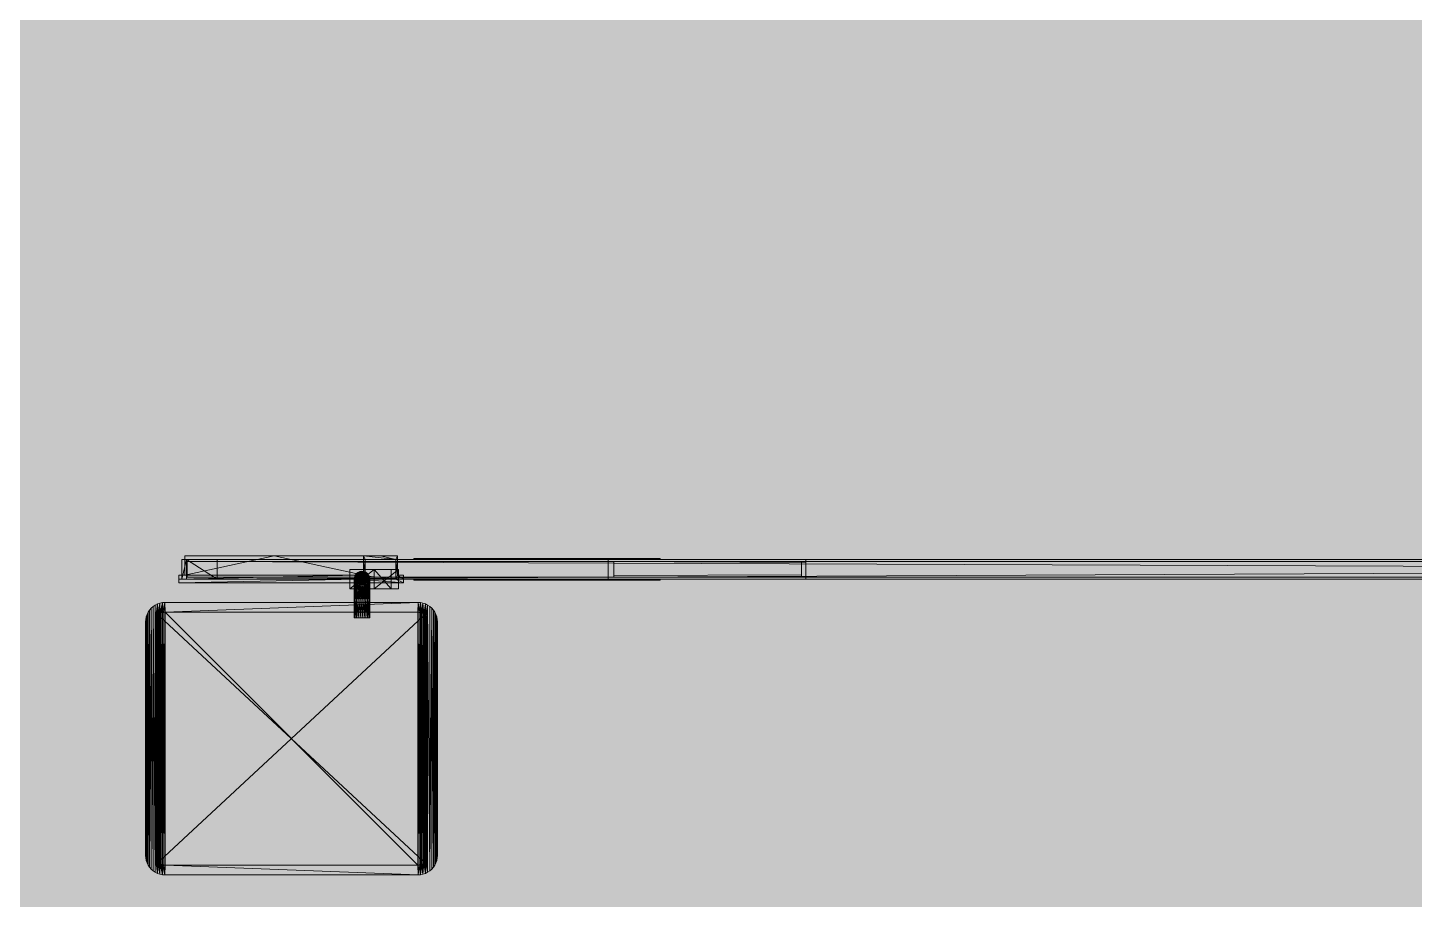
# Model space of a CAD drawing. Header units: millimetres. Extents: x 132836 to 1862386, y -330276 to -143438.
# Drawn here: x 209873 to 211583, y -271025 to -269950 of the extents above; entities that cross this region are included whole.
import ezdxf

# ---------------------------------------------------------------- set-up
doc = ezdxf.new("R2010")
doc.units = ezdxf.units.MM
doc.header["$MEASUREMENT"] = 0

msp = doc.modelspace()

# ---------------------------------------------------------------- hatches: boundary and pattern name
at = {"linetype": 'Continuous', "lineweight": 0, "true_color": 0x6f6f6f}
h = msp.add_hatch(color=8, dxfattribs=at)
h.paths.add_polyline_path([(141848.442, -275935.042), (141848.442, -295062.571), (269220.821, -293826.868), (269220.821, -270902.734), (268763.049, -270902.734), (254213.6, -271040.575), (254213.6, -163437.635), (153156.2, -163437.635), (153156.2, -271040.575), (153182.962, -271040.57), (153183.146, -272000.514, -0.40942736), (149183.681, -275935.042)])
h.paths.add_polyline_path([(158435.584, -260639.953), (155145.584, -260639.953), (155145.584, -248364.953), (155145.584, -243089.974), (155145.584, -242189.974), (158435.584, -242189.974)], flags=0)
h.paths.add_polyline_path([(196775.042, -260810.571), (196775.042, -222495.57), (186955.542, -222495.57), (186955.542, -218295.57), (196754.55, -218295.57), (196754.55, -208495.57), (196754.55, -204495.57), (193355.542, -204495.57), (193355.542, -201780.57), (193355.542, -195161.535), (195576.034, -195161.535), (195576.034, -189810.571), (217850.068, -189810.571), (217850.068, -262266.885), (245610.045, -262266.885), (245610.045, -253395.571), (245626.034, -253395.571), (246426.034, -253395.571), (247826.034, -253395.571), (247826.034, -248005.571), (247826.034, -246605.571), (245626.034, -246605.571), (245610.045, -246605.571), (245610.045, -171995.57), (212806.28, -171995.57), (161503.433, -171995.57), (161503.433, -193810.571), (161503.433, -230015.57), (161503.433, -260810.571)], flags=0)
h.paths.add_polyline_path([(162737.042, -269433.913, -0.09031866), (162858.773, -268727.623, -0.20144873), (163912.639, -267592.74, -0.10421145), (164718.006, -267415.055), (165317.979, -267409.371, -0.10404461), (166125.354, -267571.244, -0.23825546), (167284.257, -268953.318, -0.05518862), (167336.836, -269390.334), (167338.931, -269611.438), (167351.046, -270890.267), (167092.583, -271892.761, -0.26794919), (165370.083, -272909.124), (164770.11, -272914.808, -0.19371746), (163379.252, -272370.185, -0.07056876), (163028.663, -271931.262, -0.1316525), (162751.253, -270933.845)], flags=0)
h.paths.add_polyline_path([(173316.986, -273599.031), (173316.986, -273452.052), (173330.488, -267377.824, -0.3805567), (175316.986, -265609.826), (175394.714, -265609.826), (175394.714, -270609.826), (190394.714, -270609.826), (190394.714, -265609.826), (195356.191, -265609.826, -0.41421356), (196856.191, -267109.826), (196856.191, -273660.699, -0.34550161), (195137.285, -275433.432), (175327.752, -275599.002, -0.4157911)], flags=0)
h.paths.add_polyline_path([(205510.093, -271504.083, -0.13447393), (205230.948, -270484.937), (205230.948, -268984.937, -0.41421356), (207230.948, -266984.937), (207830.948, -266984.937, -0.41421356), (209830.948, -268984.937), (209830.948, -270484.937, -0.12882035), (209574.03, -271465.581, -0.27093629), (207830.948, -272484.937), (207230.948, -272484.937, -0.26498)], flags=0)
h.paths.add_polyline_path([(217862.687, -273329.325), (217869.949, -267730.336, -0.09856151), (218100.718, -266943.721), (218117.681, -266951.545, -0.258849), (219955.479, -265605.827), (219953.141, -265587.294), (220637.569, -265587.294), (220637.569, -265687.294), (220637.569, -270687.294), (250537.569, -270687.294), (250537.569, -265687.294), (252208.004, -265687.294), (254186.294, -265687.294), (254186.294, -267687.294), (254186.294, -271062.255, 0.00134576), (254186.323, -271073.021), (254197.209, -273095.233, -0.41421356), (252208.004, -275105.97), (243484.534, -275105.97, -0.00518896), (243431.438, -275116.103), (235447.992, -275196.191), (220071.012, -275253.24, -0.38655333), (217873.089, -273475.385, -0.02518922)], flags=0)

# ---------------------------------------------------------------- linework, layer by layer
at = {"color": 7, "linetype": 'Continuous', "lineweight": 20, "flags": 128}
for points in [[(210066.481, -270601.41), (210176.773, -270601.41), (210287.065, -270601.41)], [(210287.065, -270625.41), (210176.773, -270601.41), (210066.481, -270625.41)], [(210066.481, -270601.41), (210066.481, -270625.41)], [(210287.065, -270601.41), (210307.873, -270601.41), (210328.669, -270601.41)], [(210287.065, -270601.41), (210326.785, -270606.21)], [(210288.961, -270606.21), (210287.065, -270601.41)], [(210287.065, -270601.41), (210287.065, -270625.41)], [(210307.873, -270601.41), (210326.785, -270606.21)], [(210326.785, -270606.21), (210328.669, -270601.41)], [(210328.669, -270625.41), (210328.669, -270601.41)], [(210062.857, -270630.21), (210068.365, -270606.21)], [(210062.857, -270630.21), (210062.857, -270606.21)], [(210062.857, -270606.21), (210068.365, -270606.21)], [(210068.365, -270606.21), (210106.189, -270606.21)], [(210068.365, -270606.21), (210106.189, -270630.21)], [(210068.365, -270630.21), (210068.365, -270606.21)], [(210068.365, -270606.21), (210588.826, -270606.21)], [(210068.365, -270606.21), (210068.365, -270630.21)], [(210595.778, -270608.61), (210069.313, -270608.61)], [(210069.313, -270608.61), (210595.778, -270610.603)], [(210069.313, -270608.61), (210069.313, -270627.81)], [(210106.189, -270606.21), (210106.189, -270630.21)], [(210300.037, -270618.21), (210270.037, -270618.21)], [(210270.037, -270642.21), (210300.037, -270618.21)], [(210270.037, -270642.21), (210270.037, -270618.21)], [(210287.065, -270625.41), (210288.961, -270606.21)], [(210288.961, -270606.21), (210326.785, -270606.21)], [(210288.961, -270606.21), (210288.961, -270630.21)], [(210320.953, -270618.21), (210300.037, -270618.21)], [(210320.953, -270618.21), (210300.037, -270618.21)], [(210300.037, -270618.21), (210320.953, -270642.21)], [(210300.037, -270642.21), (210300.037, -270618.21)], [(210300.037, -270642.21), (210330.037, -270618.21)], [(210300.037, -270618.21), (210330.037, -270618.21)], [(210300.037, -270642.21), (210300.037, -270618.21)], [(210320.953, -270642.21), (210320.953, -270618.21)], [(210326.785, -270606.21), (210328.669, -270625.41)], [(210326.785, -270630.21), (210326.785, -270606.21)], [(210330.037, -270618.21), (210330.037, -270642.21)], [(210348.841, -270605.01), (210624.578, -270605.01)], [(210348.841, -270605.01), (210348.841, -270606.21)], [(210348.841, -270606.21), (210624.578, -270605.01)], [(210348.841, -270606.21), (210624.578, -270606.21)], [(210832.522, -270606.21), (210588.826, -270606.21)], [(210588.826, -270606.21), (210798.975, -270606.21)], [(210588.826, -270606.21), (215138.628, -270606.21)], [(210588.826, -270627.746), (215138.628, -270606.21)], [(210588.826, -270608.494), (210832.522, -270609.648)], [(215139.574, -270608.61), (210595.778, -270608.61)], [(210595.778, -270610.603), (215139.574, -270627.81)], [(210620.782, -270608.61), (210827.285, -270608.61)], [(210624.578, -270605.01), (210652.946, -270605.01)], [(210624.578, -270605.01), (210652.946, -270606.21)], [(210624.578, -270605.01), (210624.578, -270606.21)], [(210624.578, -270606.21), (210652.946, -270606.21)], [(210652.946, -270606.21), (210652.946, -270605.01)], [(210058.909, -270625.41), (210058.909, -270630.21), (210058.909, -270635.01)], [(210058.909, -270630.21), (210279.505, -270625.41)], [(210279.505, -270625.41), (210058.909, -270625.41)], [(210279.505, -270630.21), (210058.909, -270630.21)], [(210058.909, -270635.01), (210279.505, -270630.21)], [(210058.909, -270635.01), (210279.505, -270635.01)], [(210062.857, -270630.21), (210068.365, -270630.21)], [(210068.365, -270630.21), (210588.826, -270627.746)], [(210106.189, -270630.21), (210068.365, -270630.21)], [(210068.365, -270630.21), (210588.826, -270630.21)], [(210595.778, -270627.81), (210069.313, -270627.81)], [(210275.413, -270630.21), (210275.401, -270630.33)], [(210294.601, -270630.294), (210294.302, -270632.765), (210293.377, -270635.082), (210291.877, -270637.074), (210289.897, -270638.61), (210287.605, -270639.594), (210285.121, -270639.954), (210282.637, -270639.666), (210280.309, -270638.742), (210278.293, -270637.242), (210276.745, -270635.286), (210275.761, -270633.006), (210275.401, -270630.534)], [(210275.401, -270678.21), (210275.401, -270654.21), (210275.401, -270651.09), (210275.401, -270648.03), (210275.401, -270645.078), (210275.401, -270642.27), (210275.401, -270639.678), (210275.401, -270637.326), (210275.401, -270635.262), (210275.401, -270633.534), (210275.401, -270632.154), (210275.401, -270631.146), (210275.401, -270630.534), (210275.401, -270630.33)], [(210275.401, -270630.33), (210275.761, -270632.814)], [(210275.401, -270630.534), (210275.761, -270632.814)], [(210294.601, -270630.906), (210294.301, -270633.318), (210293.377, -270635.574), (210291.877, -270637.518), (210289.897, -270639.018), (210287.605, -270639.978), (210285.121, -270640.326), (210282.637, -270640.038), (210280.309, -270639.138), (210278.293, -270637.686), (210276.745, -270635.778), (210275.761, -270633.546), (210275.401, -270631.146)], [(210275.401, -270631.146), (210275.761, -270633.006), (210276.745, -270635.118)], [(210294.601, -270631.926), (210294.301, -270634.23), (210293.377, -270636.378), (210291.877, -270638.238), (210289.897, -270639.678), (210287.605, -270640.59), (210285.121, -270640.926), (210282.637, -270640.65), (210280.309, -270639.786), (210278.293, -270638.406), (210276.745, -270636.582), (210275.761, -270634.446), (210275.401, -270632.154)], [(210275.401, -270632.154), (210275.761, -270633.546), (210276.745, -270635.286), (210278.293, -270637.086)], [(210275.761, -270632.814), (210275.761, -270633.006), (210275.761, -270633.546), (210275.761, -270634.446), (210275.761, -270635.682), (210275.761, -270637.242), (210275.761, -270639.09), (210275.761, -270641.19), (210275.761, -270643.518), (210275.761, -270646.026), (210275.761, -270648.678), (210275.761, -270651.414), (210275.761, -270654.294), (210275.401, -270678.21)], [(210294.601, -270633.318), (210294.301, -270635.478), (210293.377, -270637.494), (210291.877, -270639.246), (210289.897, -270640.59), (210287.605, -270641.442), (210285.121, -270641.754), (210282.637, -270641.502), (210280.309, -270640.698), (210278.293, -270639.39), (210276.745, -270637.686), (210275.761, -270635.682), (210275.401, -270633.534)], [(210275.401, -270633.534), (210275.761, -270634.446), (210276.745, -270635.778), (210278.293, -270637.242)], [(210294.601, -270635.07), (210294.301, -270637.05), (210293.377, -270638.898), (210291.877, -270640.494), (210289.897, -270641.73), (210287.605, -270642.522), (210285.121, -270642.798), (210282.637, -270642.57), (210280.309, -270641.826), (210278.293, -270640.638), (210276.745, -270639.066), (210275.761, -270637.242), (210275.401, -270635.262)], [(210275.401, -270635.262), (210275.761, -270635.682), (210276.745, -270636.582), (210278.293, -270637.686)], [(210278.125, -270625.83), (210276.625, -270626.49), (210275.689, -270628.062), (210275.413, -270630.21)], [(210275.689, -270627.846), (210275.413, -270630.21)], [(210275.413, -270630.21), (210275.413, -270630.413)], [(210275.413, -270630.21), (210275.761, -270632.814)], [(210275.414, -270630.413), (210275.689, -270628.062), (210276.625, -270625.758), (210278.125, -270623.754), (210280.093, -270622.218), (210282.397, -270621.234), (210284.869, -270620.874), (210287.365, -270621.174), (210289.693, -270622.098), (210291.697, -270623.586), (210293.245, -270625.542), (210294.241, -270627.834), (210294.588, -270630.202)], [(210278.125, -270627.606), (210276.625, -270627.69), (210275.689, -270628.734), (210275.414, -270630.413)], [(210275.454, -270630.691), (210275.689, -270628.734), (210276.625, -270626.49), (210278.125, -270624.546), (210280.093, -270623.046), (210282.397, -270622.086), (210284.869, -270621.738), (210287.365, -270622.026), (210289.693, -270622.926), (210291.697, -270624.378), (210293.245, -270626.286), (210294.241, -270628.506), (210294.547, -270630.542)], [(210275.468, -270630.792), (210275.689, -270629.85), (210276.625, -270629.358), (210278.125, -270629.838), (210280.093, -270631.398), (210282.397, -270633.966), (210284.869, -270637.398), (210286.253, -270639.646)], [(210275.523, -270631.168), (210275.689, -270629.85), (210276.625, -270627.69), (210278.125, -270625.83), (210280.093, -270624.402), (210282.397, -270623.478), (210284.869, -270623.154), (210287.365, -270623.418), (210289.693, -270624.282), (210291.697, -270625.674), (210293.245, -270627.498), (210294.241, -270629.634), (210294.476, -270631.128)], [(210275.588, -270631.617), (210275.689, -270631.374), (210276.625, -270631.434), (210278.125, -270632.49), (210280.093, -270634.566), (210282.397, -270637.578), (210283.753, -270639.645)], [(210275.624, -270631.863), (210275.689, -270631.374), (210276.625, -270629.358), (210278.125, -270627.606), (210280.093, -270626.262), (210282.397, -270625.41), (210284.869, -270625.098), (210287.365, -270625.35), (210289.693, -270626.154), (210291.697, -270627.462), (210293.245, -270629.166), (210294.241, -270631.17), (210294.375, -270631.966)], [(210278.125, -270624.546), (210276.625, -270625.758), (210275.689, -270627.846)], [(210276.625, -270625.518), (210275.689, -270627.846)], [(210275.689, -270627.846), (210275.689, -270628.062), (210275.689, -270628.734), (210275.689, -270629.85), (210275.689, -270631.374), (210275.689, -270632.317)], [(210275.689, -270627.846), (210275.761, -270632.814)], [(210276.625, -270625.518), (210275.761, -270632.814)], [(210275.761, -270632.814), (210276.745, -270635.118)], [(210276.745, -270635.118), (210276.745, -270635.286), (210276.745, -270635.778), (210276.745, -270636.582), (210276.745, -270637.686), (210276.745, -270639.066), (210276.745, -270640.722), (210276.745, -270642.594), (210276.745, -270644.67), (210276.745, -270646.914), (210276.745, -270649.266), (210276.745, -270651.726), (210276.745, -270654.366), (210275.761, -270678.21)], [(210275.839, -270632.996), (210276.625, -270631.434), (210278.125, -270629.838), (210280.093, -270628.614), (210282.397, -270627.822), (210284.869, -270627.534), (210287.365, -270627.774), (210289.693, -270628.518), (210291.697, -270629.706), (210293.245, -270631.266), (210294.155, -270632.943)], [(210276.077, -270633.552), (210276.625, -270633.918), (210278.125, -270635.514), (210280.093, -270638.082), (210280.482, -270638.654)], [(210276.401, -270634.312), (210276.625, -270633.918), (210278.125, -270632.49), (210280.093, -270631.398), (210282.397, -270630.69), (210284.869, -270630.438), (210287.365, -270630.642), (210289.693, -270631.302), (210291.697, -270632.37), (210293.245, -270633.762), (210293.6, -270634.342)], [(210278.125, -270623.514), (210276.625, -270625.518)], [(210278.125, -270623.754), (210276.625, -270625.518)], [(210276.625, -270625.518), (210276.625, -270625.758), (210276.625, -270626.49), (210276.625, -270627.69), (210276.625, -270629.358), (210276.625, -270631.434), (210276.625, -270633.918), (210276.625, -270634.837)], [(210276.625, -270625.518), (210276.745, -270635.118)], [(210278.125, -270623.514), (210276.745, -270635.118)], [(210276.745, -270635.118), (210278.293, -270637.086)], [(210277.475, -270636.045), (210278.125, -270635.514), (210280.093, -270634.566), (210282.397, -270633.966), (210284.869, -270633.75), (210287.365, -270633.93), (210289.693, -270634.494), (210291.697, -270635.406), (210292.522, -270636.045)], [(210278.125, -270625.83), (210280.093, -270623.046), (210282.397, -270621.234), (210284.869, -270620.61)], [(210278.125, -270627.606), (210280.093, -270624.402), (210282.397, -270622.086), (210284.869, -270620.874)], [(210278.125, -270624.546), (210280.093, -270622.218), (210282.397, -270620.97)], [(210278.125, -270629.838), (210280.093, -270626.262), (210282.397, -270623.478), (210284.869, -270621.738)], [(210278.125, -270623.754), (210280.093, -270621.954)], [(210278.125, -270623.514), (210280.093, -270621.954)], [(210278.125, -270623.514), (210278.125, -270623.754), (210278.125, -270624.546), (210278.125, -270625.83), (210278.125, -270627.606), (210278.125, -270629.838), (210278.125, -270632.49), (210278.125, -270635.514), (210278.125, -270636.872)], [(210278.125, -270623.514), (210278.293, -270637.086)], [(210280.093, -270621.954), (210278.293, -270637.086)], [(210285.121, -270640.926), (210282.637, -270640.038), (210280.309, -270638.742), (210278.293, -270637.086)], [(210278.293, -270637.086), (210278.293, -270637.242), (210278.293, -270637.686), (210278.293, -270638.406), (210278.293, -270639.39), (210278.293, -270640.638), (210278.293, -270642.114), (210278.293, -270643.794), (210278.293, -270645.654), (210278.293, -270647.658), (210278.293, -270649.782), (210278.293, -270651.978), (210278.293, -270654.438), (210278.293, -270678.21)], [(210280.309, -270638.586), (210278.293, -270637.086)], [(210279.505, -270625.41), (210288.961, -270630.21)], [(210287.065, -270625.41), (210279.505, -270625.41)], [(210279.505, -270625.41), (210279.505, -270630.21), (210279.505, -270635.01)], [(210279.505, -270630.21), (210288.961, -270630.21), (210326.785, -270630.21), (210336.229, -270630.21)], [(210279.505, -270630.21), (210336.229, -270635.01)], [(210279.505, -270635.01), (210336.229, -270635.01)], [(210280.093, -270621.954), (210280.093, -270622.218), (210280.093, -270623.046), (210280.093, -270624.402), (210280.093, -270626.262), (210280.093, -270628.614), (210280.093, -270631.398), (210280.093, -270634.566), (210280.093, -270638.082), (210280.093, -270638.425)], [(210280.093, -270621.954), (210280.309, -270638.586)], [(210280.093, -270628.614), (210282.397, -270625.41), (210284.869, -270623.154)], [(210280.093, -270631.398), (210282.397, -270627.822), (210284.869, -270625.098)], [(210282.397, -270620.97), (210280.309, -270638.586)], [(210282.397, -270620.97), (210282.397, -270621.234), (210282.397, -270622.086), (210282.397, -270623.478), (210282.397, -270625.41), (210282.397, -270627.822), (210282.397, -270630.69), (210282.397, -270633.966), (210282.397, -270637.578), (210282.397, -270639.415)], [(210282.397, -270620.97), (210282.637, -270639.51)], [(210282.397, -270630.69), (210284.869, -270627.534)], [(210282.397, -270630.69), (210284.869, -270633.75), (210287.365, -270637.554), (210288.25, -270639.173)], [(210284.869, -270620.61), (210282.637, -270639.51)], [(210284.869, -270620.61), (210287.365, -270620.91), (210287.365, -270621.174), (210287.365, -270622.026), (210287.365, -270623.418), (210287.365, -270625.35), (210287.365, -270627.774), (210287.365, -270630.642), (210287.365, -270633.93), (210287.365, -270637.554), (210287.365, -270639.485)], [(210284.869, -270620.61), (210287.365, -270621.174), (210289.693, -270622.926), (210291.697, -270625.674)], [(210284.869, -270620.61), (210284.869, -270620.874), (210284.869, -270621.738), (210284.869, -270623.154), (210284.869, -270625.098), (210284.869, -270627.534), (210284.869, -270630.438), (210284.869, -270633.75), (210284.869, -270637.398), (210284.869, -270639.779)], [(210284.869, -270620.61), (210285.121, -270639.81)], [(210284.869, -270620.874), (210287.365, -270622.026), (210289.693, -270624.282), (210291.697, -270627.462)], [(210284.869, -270621.738), (210287.365, -270623.418), (210289.693, -270626.154), (210291.697, -270629.706)], [(210284.869, -270623.154), (210287.365, -270625.35), (210289.693, -270628.518), (210291.697, -270632.37)], [(210284.869, -270625.098), (210287.365, -270627.774), (210289.693, -270631.302), (210291.697, -270635.406)], [(210284.869, -270627.534), (210287.365, -270630.642), (210289.693, -270634.494), (210291.109, -270637.511)], [(210284.869, -270630.438), (210287.365, -270633.93), (210289.693, -270638.01), (210289.901, -270638.463)], [(210287.365, -270620.91), (210285.121, -270639.81)], [(210291.877, -270636.906), (210289.897, -270638.61), (210287.605, -270639.978), (210285.121, -270640.926)], [(210291.877, -270637.074), (210289.897, -270639.018), (210287.605, -270640.59), (210285.121, -270641.754)], [(210287.065, -270625.41), (210288.961, -270630.21)], [(210287.365, -270620.91), (210289.693, -270622.098), (210291.697, -270624.378)], [(210287.365, -270620.91), (210289.693, -270621.834)], [(210287.365, -270620.91), (210287.605, -270639.45)], [(210289.693, -270621.834), (210287.605, -270639.45)], [(210288.961, -270626.095), (210326.785, -270630.21)], [(210289.693, -270638.553), (210289.693, -270638.01), (210289.693, -270634.494), (210289.693, -270631.302), (210289.693, -270628.518), (210289.693, -270626.154), (210289.693, -270624.282), (210289.693, -270622.926), (210289.693, -270622.098), (210289.693, -270621.834)], [(210289.693, -270621.834), (210291.697, -270623.586)], [(210289.693, -270621.834), (210289.897, -270638.466)], [(210291.697, -270623.334), (210289.897, -270638.466)], [(210291.697, -270637.048), (210291.697, -270635.406), (210291.697, -270632.37), (210291.697, -270629.706), (210291.697, -270627.462), (210291.697, -270625.674), (210291.697, -270624.378), (210291.697, -270623.586), (210291.697, -270623.334)], [(210291.697, -270623.334), (210293.245, -270625.302)], [(210291.697, -270623.334), (210291.877, -270636.906)], [(210293.245, -270625.302), (210291.697, -270623.586)], [(210294.241, -270627.606), (210293.245, -270625.542), (210291.697, -270624.378)], [(210294.601, -270630.09), (210294.241, -270627.834), (210293.245, -270626.286), (210291.697, -270625.674)], [(210294.586, -270630.217), (210294.241, -270628.506), (210293.245, -270627.498), (210291.697, -270627.462)], [(210294.532, -270630.662), (210294.241, -270629.634), (210293.245, -270629.166), (210291.697, -270629.706)], [(210294.425, -270631.554), (210294.241, -270631.17), (210293.245, -270631.266), (210291.697, -270632.37)], [(210294.039, -270633.236), (210293.245, -270633.762), (210291.697, -270635.406)], [(210293.245, -270625.302), (210291.877, -270636.906)], [(210291.877, -270636.906), (210293.377, -270635.082), (210294.301, -270633.318), (210294.601, -270631.926)], [(210291.877, -270637.074), (210293.377, -270635.574), (210294.301, -270634.23), (210294.601, -270633.318)], [(210293.377, -270634.902), (210291.877, -270636.906)], [(210291.877, -270637.518), (210293.377, -270636.378), (210294.301, -270635.478), (210294.601, -270635.07)], [(210291.877, -270678.21), (210291.877, -270654.426), (210291.877, -270651.954), (210291.877, -270649.734), (210291.877, -270647.598), (210291.877, -270645.57), (210291.877, -270643.686), (210291.877, -270641.994), (210291.877, -270640.494), (210291.877, -270639.246), (210291.877, -270638.238), (210291.877, -270637.518), (210291.877, -270637.074), (210291.877, -270636.906)], [(210291.877, -270638.238), (210293.377, -270637.494), (210294.301, -270637.05), (210294.601, -270637.158)], [(210293.245, -270635.078), (210293.245, -270633.762), (210293.245, -270631.266), (210293.245, -270629.166), (210293.245, -270627.498), (210293.245, -270626.286), (210293.245, -270625.542), (210293.245, -270625.302)], [(210293.245, -270625.302), (210294.241, -270627.606)], [(210293.245, -270625.302), (210293.377, -270634.902)], [(210294.241, -270627.606), (210293.377, -270634.902)], [(210293.377, -270634.902), (210294.302, -270632.765), (210294.601, -270630.906)], [(210294.301, -270632.574), (210293.377, -270634.902)], [(210294.301, -270678.21), (210293.377, -270654.366), (210293.377, -270651.69), (210293.377, -270649.218), (210293.377, -270646.83), (210293.377, -270644.562), (210293.377, -270642.462), (210293.377, -270640.566), (210293.377, -270638.898), (210293.377, -270637.494), (210293.377, -270636.378), (210293.377, -270635.574), (210293.377, -270635.082), (210293.377, -270634.902)], [(210294.241, -270632.725), (210294.241, -270631.17), (210294.241, -270629.634), (210294.241, -270628.506), (210294.241, -270627.834), (210294.241, -270627.606)], [(210294.241, -270627.606), (210294.301, -270632.574)], [(210294.241, -270627.606), (210294.601, -270630.09)], [(210294.601, -270630.09), (210294.301, -270632.574)], [(210294.301, -270632.574), (210294.601, -270630.294)], [(210294.601, -270678.21), (210294.301, -270654.294), (210294.301, -270651.39), (210294.301, -270648.618), (210294.301, -270645.93), (210294.301, -270643.398), (210294.301, -270641.046), (210294.301, -270638.922), (210294.301, -270637.05), (210294.301, -270635.478), (210294.301, -270634.23), (210294.301, -270633.318), (210294.301, -270632.766), (210294.301, -270632.574)], [(210294.601, -270678.21), (210294.601, -270654.21), (210294.601, -270651.066), (210294.601, -270647.97), (210294.601, -270644.982), (210294.601, -270642.15), (210294.601, -270639.522), (210294.601, -270637.158), (210294.601, -270635.07), (210294.601, -270633.318), (210294.601, -270631.926), (210294.601, -270630.906), (210294.601, -270630.294), (210294.601, -270630.09)], [(210326.785, -270630.21), (210328.669, -270625.41)], [(210326.785, -270630.21), (210336.229, -270635.01)], [(210336.229, -270625.41), (210328.669, -270625.41)], [(210328.669, -270625.41), (210336.229, -270630.21)], [(210336.229, -270635.01), (210336.229, -270630.21), (210336.229, -270625.41)], [(210348.841, -270630.21), (210624.578, -270630.21)], [(210348.841, -270630.21), (210348.841, -270631.41)], [(210348.841, -270631.41), (210624.578, -270630.21)], [(210348.841, -270631.41), (210624.578, -270631.41)], [(210588.826, -270630.21), (215138.628, -270630.21)], [(210595.778, -270625.952), (210827.285, -270625.076)], [(210595.778, -270627.81), (210827.285, -270627.81)], [(210595.778, -270627.81), (210795.539, -270627.81)], [(215139.574, -270627.81), (210595.778, -270627.81)], [(210832.522, -270630.21), (210614.899, -270630.21)], [(210624.578, -270630.21), (210652.946, -270630.21)], [(210624.578, -270630.21), (210652.946, -270631.41)], [(210624.578, -270630.21), (210624.578, -270631.41)], [(210624.578, -270631.41), (210652.946, -270631.41)], [(210652.946, -270631.41), (210652.946, -270630.21)], [(210300.037, -270642.21), (210270.037, -270642.21)], [(210294.601, -270637.158), (210294.301, -270638.922), (210293.377, -270640.566), (210291.877, -270641.994), (210289.897, -270643.086), (210287.605, -270643.794), (210285.121, -270644.046), (210282.637, -270643.83), (210280.309, -270643.17), (210278.293, -270642.114), (210276.745, -270640.722), (210275.761, -270639.09), (210275.401, -270637.326)], [(210275.401, -270637.326), (210275.761, -270637.242), (210276.745, -270637.686), (210278.293, -270638.406)], [(210291.877, -270638.238), (210289.897, -270640.59), (210287.605, -270642.522), (210285.121, -270644.046), (210282.637, -270645.282), (210280.309, -270646.41), (210278.293, -270647.658), (210276.745, -270649.266), (210275.761, -270651.414), (210275.401, -270654.21)], [(210275.401, -270639.678), (210275.761, -270639.09), (210276.745, -270639.066), (210278.293, -270639.39)], [(210294.601, -270639.522), (210294.301, -270641.046), (210293.377, -270642.462), (210291.877, -270643.686), (210289.897, -270644.634), (210287.605, -270645.234), (210285.121, -270645.462), (210282.637, -270645.282), (210280.309, -270644.706), (210278.293, -270643.794), (210276.745, -270642.594), (210275.761, -270641.19), (210275.401, -270639.678)], [(210275.401, -270642.27), (210275.761, -270641.19), (210276.745, -270640.722), (210278.293, -270640.638)], [(210275.401, -270645.078), (210275.761, -270643.518), (210276.745, -270642.594), (210278.293, -270642.114)], [(210294.601, -270642.15), (210294.301, -270643.398), (210293.377, -270644.562), (210291.877, -270645.57), (210289.897, -270646.35), (210287.605, -270646.842), (210285.121, -270647.022), (210282.637, -270646.878), (210280.309, -270646.41), (210278.293, -270645.654), (210276.745, -270644.67), (210275.761, -270643.518), (210275.401, -270642.27)], [(210275.401, -270648.03), (210275.761, -270646.026), (210276.745, -270644.67), (210278.293, -270643.794), (210280.309, -270643.17)], [(210275.401, -270651.09), (210275.761, -270648.678), (210276.745, -270646.914), (210278.293, -270645.654), (210280.309, -270644.706), (210282.637, -270643.83)], [(210294.601, -270644.982), (210294.301, -270645.93), (210293.377, -270646.83), (210291.877, -270647.598), (210289.897, -270648.186), (210287.605, -270648.57), (210285.121, -270648.702), (210282.637, -270648.594), (210280.309, -270648.234), (210278.293, -270647.658), (210276.745, -270646.914), (210275.761, -270646.026), (210275.401, -270645.078)], [(210294.601, -270647.97), (210294.301, -270648.618), (210293.377, -270649.218), (210291.877, -270649.734), (210289.897, -270650.142), (210287.605, -270650.394), (210285.121, -270650.49), (210282.637, -270650.418), (210280.309, -270650.166), (210278.293, -270649.782), (210276.745, -270649.266), (210275.761, -270648.678), (210275.401, -270648.03)], [(210294.601, -270651.066), (210294.301, -270651.39), (210293.377, -270651.69), (210291.877, -270651.954), (210289.897, -270652.158), (210287.605, -270652.29), (210285.121, -270652.338), (210282.637, -270652.29), (210280.309, -270652.17), (210278.293, -270651.978), (210276.745, -270651.726), (210275.761, -270651.414), (210275.401, -270651.09)], [(210294.601, -270654.21), (210294.301, -270654.294), (210293.377, -270654.366), (210291.877, -270654.426), (210289.897, -270654.486), (210287.605, -270654.51), (210285.121, -270654.522), (210282.637, -270654.51), (210280.309, -270654.486), (210278.293, -270654.438), (210276.745, -270654.366), (210275.761, -270654.294), (210275.401, -270654.21)], [(210291.877, -270639.246), (210289.897, -270641.73), (210287.605, -270643.794), (210285.121, -270645.462), (210282.637, -270646.878), (210280.309, -270648.234), (210278.293, -270649.782), (210276.745, -270651.726), (210275.761, -270654.294)], [(210276.745, -270654.366), (210278.293, -270651.978), (210280.309, -270650.166), (210282.637, -270648.594), (210285.121, -270647.022), (210287.605, -270645.234), (210289.897, -270643.086)], [(210285.121, -270641.754), (210282.637, -270640.65), (210280.309, -270639.138), (210278.293, -270637.242)], [(210285.121, -270642.798), (210282.637, -270641.502), (210280.309, -270639.786), (210278.293, -270637.686)], [(210285.121, -270644.046), (210282.637, -270642.57), (210280.309, -270640.698), (210278.293, -270638.406)], [(210282.637, -270643.83), (210280.309, -270641.826), (210278.293, -270639.39)], [(210280.309, -270643.17), (210278.293, -270640.638)], [(210278.293, -270654.438), (210280.309, -270652.17), (210282.637, -270650.418), (210285.121, -270648.702), (210287.605, -270646.842), (210289.897, -270644.634)], [(210279.791, -270638.2), (210280.093, -270638.082), (210282.397, -270637.578), (210284.869, -270637.398), (210287.365, -270637.554), (210289.693, -270638.01), (210290.223, -270638.21)], [(210285.121, -270640.326), (210282.637, -270639.666), (210280.309, -270638.586)], [(210280.309, -270638.586), (210280.309, -270638.742), (210280.309, -270639.138), (210280.309, -270639.786), (210280.309, -270640.698), (210280.309, -270641.826), (210280.309, -270643.17), (210280.309, -270644.706), (210280.309, -270646.41), (210280.309, -270648.234), (210280.309, -270650.166), (210280.309, -270652.17), (210280.309, -270654.486), (210280.309, -270678.21)], [(210282.637, -270639.51), (210280.309, -270638.586)], [(210280.309, -270654.486), (210282.637, -270652.29), (210285.121, -270650.49), (210287.605, -270648.57), (210289.897, -270646.35), (210291.877, -270643.686)], [(210285.121, -270639.954), (210282.637, -270639.51)], [(210282.637, -270678.21), (210282.637, -270654.51), (210282.637, -270652.29), (210282.637, -270650.418), (210282.637, -270648.594), (210282.637, -270646.878), (210282.637, -270645.282), (210282.637, -270643.83), (210282.637, -270642.57), (210282.637, -270641.502), (210282.637, -270640.65), (210282.637, -270640.038), (210282.637, -270639.666), (210282.637, -270639.51)], [(210285.121, -270639.81), (210282.637, -270639.51)], [(210282.637, -270654.51), (210285.121, -270652.338), (210287.605, -270650.394), (210289.897, -270648.186), (210291.877, -270645.57)], [(210285.001, -270651.078), (210285.001, -270654.21)], [(210291.877, -270637.518), (210289.897, -270639.678), (210287.605, -270641.442), (210285.121, -270642.798)], [(210289.897, -270638.466), (210287.605, -270639.594), (210285.121, -270640.326)], [(210285.121, -270678.21), (210285.121, -270654.522), (210285.121, -270652.338), (210285.121, -270650.49), (210285.121, -270648.702), (210285.121, -270647.022), (210285.121, -270645.462), (210285.121, -270644.046), (210285.121, -270642.798), (210285.121, -270641.754), (210285.121, -270640.926), (210285.121, -270640.326), (210285.121, -270639.954), (210285.121, -270639.81), (210287.605, -270639.45)], [(210287.605, -270639.45), (210285.121, -270639.954)], [(210287.605, -270639.45), (210285.121, -270639.81)], [(210285.121, -270654.522), (210287.605, -270652.29), (210289.897, -270650.142), (210291.877, -270647.598)], [(210287.605, -270678.21), (210287.605, -270654.51), (210287.605, -270652.29), (210287.605, -270650.394), (210287.605, -270648.57), (210287.605, -270646.842), (210287.605, -270645.234), (210287.605, -270643.794), (210287.605, -270642.522), (210287.605, -270641.442), (210287.605, -270640.59), (210287.605, -270639.978), (210287.605, -270639.594), (210287.605, -270639.45), (210289.897, -270638.466)], [(210289.897, -270638.466), (210287.605, -270639.45)], [(210287.605, -270654.51), (210289.897, -270652.158), (210291.877, -270649.734)], [(210289.897, -270678.21), (210289.897, -270654.486), (210289.897, -270652.158), (210289.897, -270650.142), (210289.897, -270648.186), (210289.897, -270646.35), (210289.897, -270644.634), (210289.897, -270643.086), (210289.897, -270641.73), (210289.897, -270640.59), (210289.897, -270639.678), (210289.897, -270639.018), (210289.897, -270638.61), (210289.897, -270638.466)], [(210289.897, -270641.73), (210291.877, -270641.994), (210293.377, -270642.462), (210294.301, -270643.398), (210294.601, -270644.982)], [(210289.897, -270643.086), (210291.877, -270643.686), (210293.377, -270644.562), (210294.301, -270645.93), (210294.601, -270647.97)], [(210289.897, -270654.486), (210291.877, -270651.954)], [(210291.877, -270639.246), (210293.377, -270638.898), (210294.301, -270638.922), (210294.601, -270639.522)], [(210291.877, -270640.494), (210293.377, -270640.566), (210294.301, -270641.046), (210294.601, -270642.15)], [(210291.877, -270645.57), (210293.377, -270646.83), (210294.301, -270648.618), (210294.601, -270651.066)], [(210291.877, -270647.598), (210293.377, -270649.218), (210294.301, -270651.39), (210294.601, -270654.21)], [(210291.877, -270649.734), (210293.377, -270651.69), (210294.301, -270654.294)], [(210291.877, -270651.954), (210293.377, -270654.366)], [(210320.953, -270642.21), (210300.037, -270642.21)], [(210330.037, -270642.21), (210300.037, -270642.21)], [(210377.857, -270679.878), (210378.037, -270682.614), (210378.037, -270971.406), (210377.857, -270974.142), (210377.245, -270977.226), (210376.225, -270980.202), (210374.845, -270983.022), (210373.093, -270985.638), (210371.017, -270988.002), (210368.665, -270990.078), (210366.049, -270991.818), (210363.229, -270993.21), (210360.253, -270994.218), (210357.169, -270994.83), (210354.421, -270995.01), (210041.641, -270995.01), (210038.893, -270994.83), (210035.809, -270994.218), (210032.833, -270993.21), (210030.025, -270991.818), (210027.409, -270990.078), (210025.045, -270988.002), (210022.969, -270985.638), (210021.229, -270983.022), (210019.837, -270980.202), (210018.829, -270977.226), (210018.217, -270974.142), (210018.037, -270971.406), (210018.037, -270682.614), (210018.217, -270679.878), (210018.829, -270676.794), (210019.837, -270673.818), (210021.229, -270670.998), (210022.969, -270668.382), (210025.045, -270666.018), (210027.409, -270663.954), (210030.025, -270662.202), (210032.833, -270660.81), (210035.809, -270659.802), (210038.893, -270659.19), (210041.641, -270659.01), (210354.421, -270659.01), (210357.169, -270659.19), (210360.253, -270659.802), (210363.229, -270660.81), (210366.049, -270662.202), (210368.665, -270663.954), (210371.017, -270666.018), (210373.093, -270668.382), (210374.845, -270670.998), (210376.225, -270673.818), (210377.245, -270676.794), (210377.857, -270679.878), (210378.037, -270971.406)], [(210019.837, -270980.202), (210021.229, -270670.998)], [(210022.969, -270985.638), (210021.229, -270670.998)], [(210021.229, -270983.022), (210021.229, -270670.998)], [(210022.969, -270985.638), (210025.045, -270666.018)], [(210022.969, -270985.638), (210022.969, -270668.382)], [(210027.409, -270990.078), (210025.045, -270666.018)], [(210025.045, -270988.002), (210025.045, -270666.018)], [(210030.025, -270991.818), (210027.409, -270663.954)], [(210027.409, -270990.078), (210027.409, -270663.954)], [(210030.025, -270662.202), (210030.037, -270683.01), (210030.037, -270971.01), (210030.133, -270972.582), (210030.445, -270974.118), (210030.949, -270975.606), (210031.645, -270977.01), (210032.509, -270978.318), (210033.553, -270979.494), (210034.729, -270980.526), (210036.037, -270981.402), (210037.441, -270982.098), (210038.929, -270982.602), (210040.465, -270982.914), (210042.037, -270983.01), (210354.037, -270983.01), (210355.597, -270982.914), (210357.145, -270982.602), (210358.621, -270982.098), (210360.037, -270981.402), (210361.333, -270980.526), (210362.521, -270979.494), (210363.553, -270978.318), (210364.429, -270977.01), (210365.125, -270975.606), (210365.629, -270974.118), (210365.929, -270972.582)], [(210030.133, -270681.45), (210030.025, -270662.202)], [(210366.037, -270671.01), (210030.037, -270983.01)], [(210030.037, -270671.01), (210030.037, -270983.01)], [(210366.037, -270671.01), (210030.037, -270671.01)], [(210030.037, -270671.01), (210030.037, -270983.01)], [(210366.037, -270671.01), (210030.037, -270671.01)], [(210366.037, -270671.01), (210030.037, -270671.01)], [(210366.037, -270983.01), (210030.037, -270671.01)], [(210030.037, -270983.01), (210030.037, -270671.01)], [(210365.125, -270678.414), (210364.429, -270677.01), (210363.553, -270675.702), (210362.521, -270674.526), (210361.333, -270673.494), (210360.037, -270672.618), (210358.621, -270671.922), (210357.145, -270671.418), (210355.597, -270671.118), (210354.037, -270671.01), (210042.037, -270671.01), (210040.465, -270671.118), (210038.929, -270671.418), (210037.441, -270671.922), (210036.037, -270672.618), (210034.729, -270673.494), (210033.553, -270674.526), (210032.509, -270675.702), (210031.645, -270677.01), (210030.949, -270678.414), (210030.445, -270679.902), (210030.133, -270681.45), (210030.037, -270683.01)], [(210030.133, -270681.45), (210032.833, -270660.81)], [(210030.445, -270679.902), (210032.833, -270660.81)], [(210030.949, -270678.414), (210032.833, -270660.81)], [(210031.645, -270677.01), (210032.833, -270660.81)], [(210032.509, -270675.702), (210032.833, -270660.81)], [(210033.553, -270674.526), (210032.833, -270660.81)], [(210033.553, -270674.526), (210035.809, -270659.802)], [(210034.729, -270673.494), (210035.809, -270659.802)], [(210036.037, -270672.618), (210035.809, -270659.802)], [(210036.037, -270672.618), (210038.893, -270659.19)], [(210037.441, -270671.922), (210038.893, -270659.19)], [(210038.929, -270671.418), (210038.893, -270659.19)], [(210038.929, -270671.418), (210041.641, -270659.01)], [(210038.929, -270982.602), (210040.465, -270671.118)], [(210040.465, -270671.118), (210041.641, -270659.01)], [(210040.465, -270982.914), (210042.037, -270671.01)], [(210040.465, -270982.914), (210040.465, -270671.118)], [(210042.037, -270671.01), (210041.641, -270659.01)], [(210042.037, -270671.01), (210354.421, -270659.01)], [(210354.037, -270983.01), (210042.037, -270671.01)], [(210042.037, -270983.01), (210042.037, -270671.01)], [(210275.761, -270654.294), (210275.761, -270678.21)], [(210276.745, -270654.366), (210276.745, -270678.21)], [(210276.745, -270678.21), (210278.293, -270654.438)], [(210278.293, -270678.21), (210280.309, -270654.486)], [(210280.309, -270678.21), (210282.637, -270654.51)], [(210282.637, -270678.21), (210285.121, -270654.522)], [(210285.121, -270678.21), (210287.605, -270654.51)], [(210287.605, -270678.21), (210289.897, -270654.486)], [(210289.897, -270678.21), (210291.877, -270654.426)], [(210291.877, -270654.426), (210293.377, -270678.21)], [(210293.377, -270678.21), (210293.377, -270654.366)], [(210294.301, -270678.21), (210294.301, -270654.294)], [(210354.037, -270671.01), (210354.421, -270659.01)], [(210354.037, -270983.01), (210354.037, -270671.01)], [(210354.037, -270983.01), (210355.597, -270671.118)], [(210355.597, -270671.118), (210354.421, -270659.01)], [(210355.597, -270671.118), (210357.169, -270659.19)], [(210355.597, -270982.914), (210355.597, -270671.118)], [(210357.145, -270671.418), (210357.169, -270659.19)], [(210358.621, -270671.922), (210357.169, -270659.19)], [(210358.621, -270671.922), (210360.253, -270659.802)], [(210360.037, -270672.618), (210360.253, -270659.802)], [(210361.333, -270673.494), (210360.253, -270659.802)], [(210361.333, -270673.494), (210363.229, -270660.81)], [(210362.521, -270674.526), (210363.229, -270660.81)], [(210363.553, -270675.702), (210363.229, -270660.81)], [(210363.553, -270675.702), (210366.049, -270662.202)], [(210364.429, -270677.01), (210366.049, -270662.202)], [(210365.629, -270679.902), (210365.125, -270678.414), (210366.049, -270662.202)], [(210366.049, -270991.818), (210366.037, -270971.01), (210366.037, -270683.01), (210365.929, -270681.45), (210365.629, -270679.902), (210366.049, -270662.202)], [(210365.929, -270681.45), (210366.049, -270662.202)], [(210366.037, -270683.01), (210366.049, -270662.202)], [(210366.037, -270671.01), (210366.037, -270983.01)], [(210366.037, -270983.01), (210366.037, -270671.01)], [(210366.037, -270671.01), (210366.037, -270983.01)], [(210368.665, -270990.078), (210366.049, -270662.202)], [(210368.665, -270990.078), (210368.665, -270663.954)], [(210368.665, -270990.078), (210371.017, -270666.018)], [(210371.017, -270988.002), (210371.017, -270666.018)], [(210371.017, -270988.002), (210373.093, -270668.382)], [(210374.845, -270983.022), (210373.093, -270668.382)], [(210373.093, -270985.638), (210373.093, -270668.382)], [(210374.845, -270983.022), (210374.845, -270670.998)], [(210018.037, -270971.406), (210018.217, -270679.878)], [(210018.217, -270974.142), (210018.829, -270676.794)], [(210018.217, -270974.142), (210018.217, -270679.878)], [(210018.829, -270977.226), (210019.837, -270673.818)], [(210018.829, -270977.226), (210018.829, -270676.794)], [(210019.837, -270980.202), (210019.837, -270673.818)], [(210030.037, -270971.01), (210030.037, -270683.01), (210030.133, -270681.45)], [(210030.133, -270972.582), (210030.445, -270679.902)], [(210030.133, -270972.582), (210030.133, -270681.45)], [(210030.445, -270974.118), (210030.949, -270678.414)], [(210030.445, -270974.118), (210030.445, -270679.902)], [(210030.949, -270975.606), (210031.645, -270677.01)], [(210030.949, -270975.606), (210030.949, -270678.414)], [(210031.645, -270977.01), (210032.509, -270675.702)], [(210031.645, -270977.01), (210031.645, -270677.01)], [(210032.509, -270978.318), (210033.553, -270674.526)], [(210032.509, -270978.318), (210032.509, -270675.702)], [(210033.553, -270979.494), (210034.729, -270673.494)], [(210033.553, -270979.494), (210033.553, -270674.526)], [(210034.729, -270980.526), (210036.037, -270672.618)], [(210034.729, -270980.526), (210034.729, -270673.494)], [(210036.037, -270981.402), (210037.441, -270671.922)], [(210036.037, -270981.402), (210036.037, -270672.618)], [(210037.441, -270982.098), (210038.929, -270671.418)], [(210037.441, -270982.098), (210037.441, -270671.922)], [(210038.929, -270982.602), (210038.929, -270671.418)], [(210294.601, -270678.21), (210294.301, -270678.21), (210293.377, -270678.21), (210291.877, -270678.21), (210289.897, -270678.21), (210287.605, -270678.21), (210285.121, -270678.21), (210282.637, -270678.21), (210280.309, -270678.21), (210278.293, -270678.21), (210276.745, -270678.21), (210275.761, -270678.21), (210275.401, -270678.21)], [(210294.601, -270678.21), (210294.301, -270678.21), (210293.377, -270678.21), (210291.877, -270678.21), (210289.897, -270678.21), (210287.605, -270678.21), (210285.121, -270678.21), (210282.637, -270678.21), (210280.309, -270678.21), (210278.293, -270678.21), (210276.745, -270678.21), (210275.761, -270678.21), (210275.401, -270678.21)], [(210355.597, -270982.914), (210357.145, -270671.418)], [(210357.145, -270982.602), (210357.145, -270671.418)], [(210357.145, -270982.602), (210358.621, -270671.922)], [(210358.621, -270982.098), (210358.621, -270671.922)], [(210358.621, -270982.098), (210360.037, -270672.618)], [(210360.037, -270981.402), (210360.037, -270672.618)], [(210360.037, -270981.402), (210361.333, -270673.494)], [(210361.333, -270980.526), (210361.333, -270673.494)], [(210361.333, -270980.526), (210362.521, -270674.526)], [(210362.521, -270979.494), (210362.521, -270674.526)], [(210362.521, -270979.494), (210363.553, -270675.702)], [(210363.553, -270978.318), (210363.553, -270675.702)], [(210363.553, -270978.318), (210364.429, -270677.01)], [(210364.429, -270977.01), (210364.429, -270677.01)], [(210364.429, -270977.01), (210365.125, -270678.414)], [(210365.125, -270975.606), (210365.125, -270678.414)], [(210365.125, -270975.606), (210365.629, -270679.902)], [(210365.629, -270974.118), (210365.629, -270679.902)], [(210365.629, -270974.118), (210365.929, -270681.45)], [(210365.929, -270972.582), (210365.929, -270681.45)], [(210366.037, -270683.01), (210366.037, -270971.01), (210365.929, -270972.582)], [(210374.845, -270983.022), (210376.225, -270673.818)], [(210376.225, -270980.202), (210376.225, -270673.818)], [(210376.225, -270980.202), (210377.245, -270676.794)], [(210377.245, -270977.226), (210377.245, -270676.794)], [(210377.245, -270977.226), (210377.857, -270679.878)], [(210377.857, -270974.142), (210377.857, -270679.878)], [(210030.037, -270971.01), (210030.025, -270991.818)], [(210030.133, -270972.582), (210030.025, -270991.818)], [(210032.833, -270993.21), (210030.133, -270972.582)], [(210032.833, -270993.21), (210030.445, -270974.118)], [(210032.833, -270993.21), (210030.949, -270975.606)], [(210032.833, -270993.21), (210031.645, -270977.01)], [(210032.833, -270993.21), (210032.509, -270978.318)], [(210363.229, -270993.21), (210363.553, -270978.318)], [(210366.049, -270991.818), (210363.553, -270978.318)], [(210366.049, -270991.818), (210364.429, -270977.01)], [(210366.049, -270991.818), (210365.125, -270975.606)], [(210366.049, -270991.818), (210365.629, -270974.118)], [(210366.049, -270991.818), (210365.929, -270972.582), (210366.037, -270971.01)], [(210030.037, -270983.01), (210366.037, -270983.01)], [(210030.037, -270983.01), (210366.037, -270983.01)], [(210366.037, -270983.01), (210030.037, -270983.01)], [(210032.833, -270993.21), (210033.553, -270979.494)], [(210035.809, -270994.218), (210033.553, -270979.494)], [(210035.809, -270994.218), (210034.729, -270980.526)], [(210035.809, -270994.218), (210036.037, -270981.402)], [(210038.893, -270994.83), (210036.037, -270981.402)], [(210038.893, -270994.83), (210037.441, -270982.098)], [(210038.893, -270994.83), (210038.929, -270982.602)], [(210041.641, -270995.01), (210038.929, -270982.602)], [(210041.641, -270995.01), (210040.465, -270982.914)], [(210041.641, -270995.01), (210042.037, -270983.01)], [(210354.421, -270995.01), (210042.037, -270983.01)], [(210354.421, -270995.01), (210354.037, -270983.01)], [(210354.421, -270995.01), (210355.597, -270982.914)], [(210357.169, -270994.83), (210355.597, -270982.914)], [(210357.169, -270994.83), (210357.145, -270982.602)], [(210357.169, -270994.83), (210358.621, -270982.098)], [(210360.253, -270994.218), (210358.621, -270982.098)], [(210360.253, -270994.218), (210360.037, -270981.402)], [(210360.253, -270994.218), (210361.333, -270980.526)], [(210363.229, -270993.21), (210361.333, -270980.526)], [(210363.229, -270993.21), (210362.521, -270979.494)]]:
    msp.add_lwpolyline(points, dxfattribs=at)
at = {"color": 212, "linetype": 'Continuous', "lineweight": 5, "true_color": 0xcb00cc, "flags": 128}
for points in [[(210588.826, -270606.21), (210588.826, -270627.746), (210588.826, -270630.21)], [(210832.522, -270606.21), (210798.975, -270606.21), (210588.826, -270606.21)], [(210827.285, -270608.61), (210620.782, -270608.61), (210595.778, -270608.61)], [(210595.778, -270608.61), (210595.778, -270610.603), (210595.778, -270627.81)], [(210827.285, -270627.81), (210827.285, -270625.076), (210827.285, -270608.61)], [(210832.522, -270630.21), (210832.522, -270609.648), (210832.522, -270606.21)], [(210588.826, -270630.21), (210614.899, -270630.21), (210832.522, -270630.21)], [(210595.778, -270627.81), (210795.539, -270627.81), (210827.285, -270627.81)]]:
    msp.add_lwpolyline(points, dxfattribs=at)
at = {"color": 7, "linetype": 'Continuous', "lineweight": 20, "flags": 128}
for points in [[(210294.601, -270630.09), (210294.241, -270627.606), (210293.245, -270625.302), (210291.697, -270623.334), (210289.693, -270621.834), (210287.365, -270620.91), (210284.869, -270620.61), (210282.397, -270620.97), (210280.093, -270621.954), (210278.125, -270623.514), (210276.625, -270625.518), (210275.689, -270627.846), (210275.413, -270630.21), (210275.401, -270630.33), (210275.761, -270632.814), (210276.745, -270635.118), (210278.293, -270637.086), (210280.309, -270638.586), (210282.637, -270639.51), (210285.121, -270639.81), (210287.605, -270639.45), (210289.897, -270638.466), (210291.877, -270636.906), (210293.377, -270634.902), (210294.301, -270632.574)], [(210291.697, -270623.334), (210289.693, -270621.834), (210287.365, -270620.91), (210284.869, -270620.61), (210282.397, -270620.97), (210280.093, -270621.954), (210278.125, -270623.514), (210276.625, -270625.518), (210275.689, -270627.846), (210275.413, -270630.21), (210275.401, -270630.33), (210275.761, -270632.814), (210276.745, -270635.118), (210278.293, -270637.086), (210280.309, -270638.586), (210282.637, -270639.51), (210285.121, -270639.81), (210287.605, -270639.45), (210289.897, -270638.466), (210291.877, -270636.906), (210293.377, -270634.902), (210294.301, -270632.574), (210294.601, -270630.09), (210294.241, -270627.606), (210293.245, -270625.302)], [(210365.125, -270678.414), (210365.629, -270679.902), (210365.929, -270681.45), (210366.037, -270683.01), (210365.929, -270972.582), (210365.629, -270974.118), (210365.125, -270975.606), (210364.429, -270977.01), (210363.553, -270978.318), (210362.521, -270979.494), (210361.333, -270980.526), (210360.037, -270981.402), (210358.621, -270982.098), (210357.145, -270982.602), (210355.597, -270982.914), (210354.037, -270983.01), (210042.037, -270983.01), (210040.465, -270982.914), (210038.929, -270982.602), (210037.441, -270982.098), (210036.037, -270981.402), (210034.729, -270980.526), (210033.553, -270979.494), (210032.509, -270978.318), (210031.645, -270977.01), (210030.949, -270975.606), (210030.445, -270974.118), (210030.133, -270972.582), (210030.037, -270971.01), (210030.133, -270681.45), (210030.445, -270679.902), (210030.949, -270678.414), (210031.645, -270677.01), (210032.509, -270675.702), (210033.553, -270674.526), (210034.729, -270673.494), (210036.037, -270672.618), (210037.441, -270671.922), (210038.929, -270671.418), (210040.465, -270671.118), (210042.037, -270671.01), (210354.037, -270671.01), (210355.597, -270671.118), (210357.145, -270671.418), (210358.621, -270671.922), (210360.037, -270672.618), (210361.333, -270673.494), (210362.521, -270674.526), (210363.553, -270675.702), (210364.429, -270677.01)]]:
    msp.add_lwpolyline(points, close=True, dxfattribs=at)
at = {"color": 212, "linetype": 'Continuous', "lineweight": 5, "true_color": 0xcb00cc, "flags": 128}
msp.add_lwpolyline([(210030.092, -270971.901), (210030.133, -270972.582), (210030.31, -270973.452), (210030.445, -270974.118), (210030.731, -270974.961), (210030.949, -270975.606), (210031.344, -270976.401), (210031.645, -270977.01), (210032.135, -270977.751), (210032.509, -270978.318), (210033.101, -270978.984), (210033.553, -270979.494), (210034.063, -270979.941), (210034.729, -270980.526), (210035.296, -270980.905), (210036.037, -270981.402), (210036.646, -270981.703), (210037.441, -270982.098), (210038.086, -270982.316), (210038.929, -270982.602), (210039.595, -270982.737), (210040.465, -270982.914), (210041.147, -270982.955), (210042.037, -270983.01), (210177.237, -270983.01), (210354.037, -270983.01), (210354.713, -270982.968), (210355.597, -270982.914), (210356.268, -270982.779), (210357.145, -270982.602), (210357.785, -270982.383), (210358.621, -270982.098), (210359.235, -270981.796), (210360.037, -270981.402), (210360.599, -270981.022), (210361.333, -270980.526), (210361.848, -270980.079), (210362.521, -270979.494), (210363.106, -270978.827), (210363.553, -270978.318), (210364.05, -270977.577), (210364.429, -270977.01), (210364.824, -270976.214), (210365.125, -270975.606), (210365.411, -270974.763), (210365.629, -270974.118), (210365.799, -270973.247), (210365.929, -270972.582), (210365.991, -270971.691), (210366.037, -270971.01), (210366.037, -270807.81), (210366.037, -270683.01), (210365.976, -270682.126), (210365.929, -270681.45), (210365.759, -270680.573), (210365.629, -270679.902), (210365.344, -270679.059), (210365.125, -270678.414), (210364.731, -270677.618), (210364.429, -270677.01), (210363.933, -270676.269), (210363.553, -270675.702), (210362.969, -270675.035), (210362.521, -270674.526), (210362.007, -270674.079), (210361.333, -270673.494), (210360.772, -270673.114), (210360.037, -270672.618), (210359.424, -270672.316), (210358.621, -270671.922), (210357.982, -270671.703), (210357.145, -270671.418), (210356.475, -270671.288), (210355.597, -270671.118), (210354.921, -270671.071), (210354.037, -270671.01), (210218.838, -270671.01), (210042.037, -270671.01), (210041.356, -270671.057), (210040.465, -270671.118), (210039.8, -270671.248), (210038.929, -270671.418), (210038.285, -270671.636), (210037.441, -270671.922), (210036.833, -270672.223), (210036.037, -270672.618), (210035.471, -270672.997), (210034.729, -270673.494), (210034.22, -270673.941), (210033.553, -270674.526), (210032.962, -270675.192), (210032.509, -270675.702), (210032.02, -270676.443), (210031.645, -270677.01), (210031.251, -270677.805), (210030.949, -270678.414), (210030.664, -270679.257), (210030.445, -270679.902), (210030.269, -270680.779), (210030.133, -270681.45), (210030.079, -270682.334), (210030.037, -270683.01), (210030.037, -270846.21), (210030.037, -270971.01)], close=True, dxfattribs=at)

doc.saveas('drawing.dxf')
